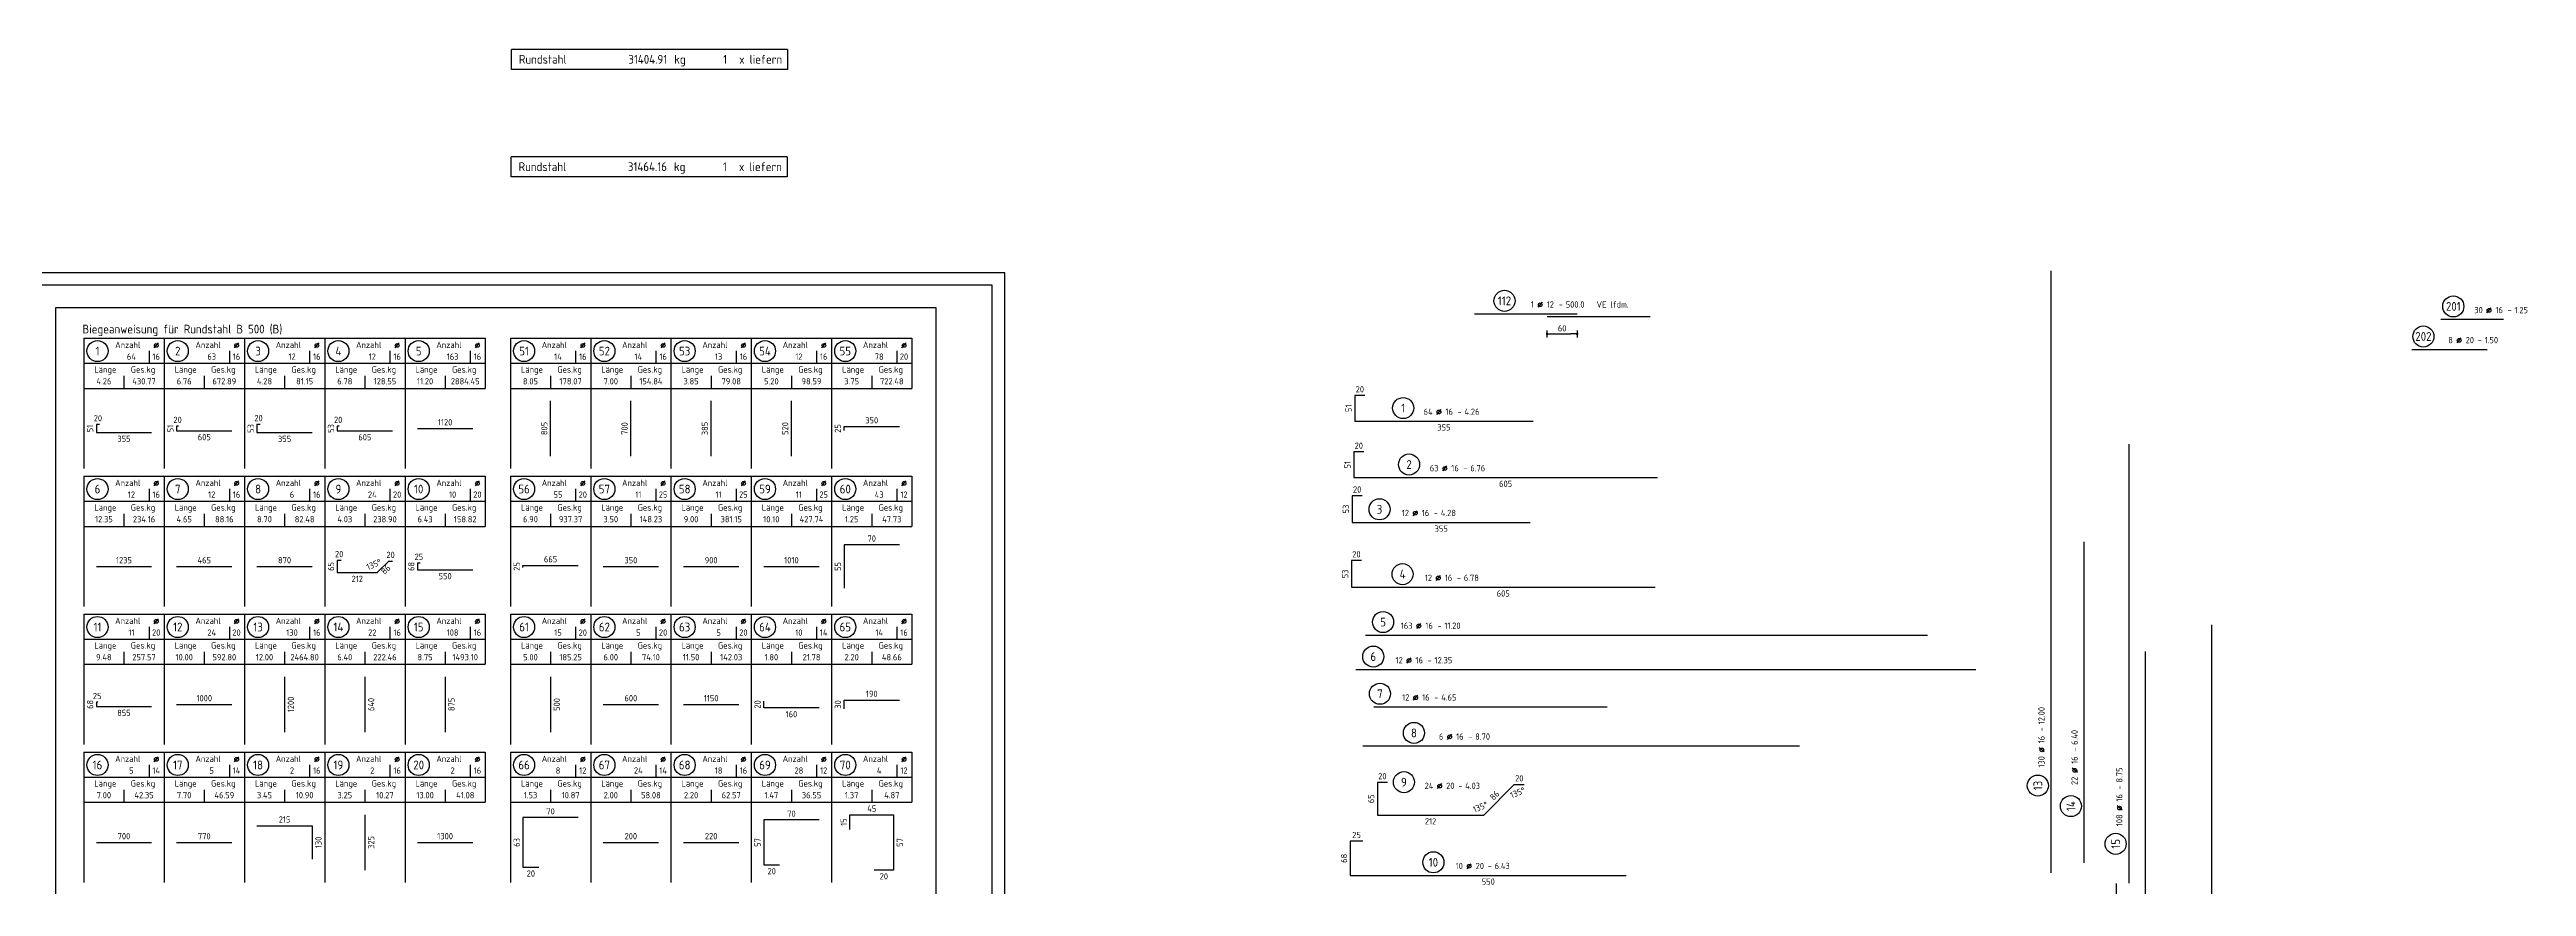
# Model space of a CAD drawing. Extents: x -59 to 99, y -34 to 56.
# Drawn here: x 49.92 to 99.27, y 32.32 to 49 of the extents above; entities that cross this region are included whole.
import ezdxf
from ezdxf.enums import TextEntityAlignment as Align

# ---------------------------------------------------------------- set-up
doc = ezdxf.new("R2010")
doc.units = 0
doc.header["$LTSCALE"] = 0.5
doc.linetypes.add('AUSGEZOGEN', pattern=[1000.01, 1000, 0.01])
for name, color, linetype in [('MASSE', 7, 'Continuous'), ('RAHMEN', 7, 'Continuous'), ('RND', 7, 'Continuous'), ('RND_BILD', 7, 'Continuous'), ('TEXT', 7, 'Continuous')]:
    doc.layers.add(name, color=color, linetype=linetype)
doc.styles.add('txt', font='isocp.shx')
doc.dimstyles.new('DOT_I', dxfattribs={"dimscale": 0.5, "dimtxt": 0.25, "dimasz": 0.25, "dimexe": 0.1, "dimexo": 0.3, "dimgap": 0.1, "dimtad": 1, "dimdec": 3, "dimzin": 3, "dimtxsty": 'txt', "dimblk": 'DOT', "dimblk1": 'DOT', "dimblk2": 'DOT', "dimsah": 1, "dimcen": 0.1, "dimse1": 1, "dimse2": 1, "dimazin": 0, "dimtfac": 1, "dimtdec": 4, "dimtix": 1, "dimtmove": 2, "dimatfit": 3, "dimfxl": 0, "dimtvp": 1, "dimtolj": 1, "dimtzin": 0, "dimarcsym": 0})

# ---------------------------------------------------------------- blocks, each defined once
blk = doc.blocks.new('RND_AUSZ')
at = {"layer": 'RND', "color": 7, "linetype": 'Continuous'}
blk.add_line((1.341, 0.262), (1.509, 0.466), dxfattribs=at)
at = {"layer": 'RND', "color": 1, "linetype": 'Continuous'}
blk.add_circle((0, 0.52), 0.42, dxfattribs=at)
at = {"layer": 'RND', "color": 7, "linetype": 'Continuous'}
blk.add_circle((1.425, 0.364), 0.075, dxfattribs=at)
at = {"layer": 'RND', "color": 7, "linetype": 'Continuous', "style": 'txt'}
blk.add_text('-', height=0.25, dxfattribs=at).set_placement((2.163, 0.25))
for tag, p in [('WIEOFT', (-0.536, 0.25)), ('STK', (1.174, 0.25))]:
    blk.add_attdef(tag, text='', height=0.25, dxfattribs=at).set_placement(p, align=Align.RIGHT)
at = {"layer": 'RND', "color": 1, "linetype": 'Continuous', "style": 'txt'}
blk.add_attdef('POS', text='', height=0.35, dxfattribs=at).set_placement((0, 0.52), align=Align.MIDDLE)
at = {"layer": 'RND', "color": 7, "linetype": 'Continuous', "style": 'txt'}
for tag, p in [('DS', (1.683, 0.25)), ('LANG', (2.441, 0.25)), ('TEXT', (3.669, 0.25))]:
    blk.add_attdef(tag, p, '', height=0.25, dxfattribs=at)
blk = doc.blocks.new('*D12')
at = {"layer": 'Defpoints', "color": 0, "linetype": 'AUSGEZOGEN', "transparency": 16777216}
for p in [(77.432, 33.741), (78.492, 33.841), (78.492, 33.741), (78.796, 34.045)]:
    blk.add_point(p, dxfattribs=at)
at = {"layer": 'RND', "color": 0, "linetype": 'AUSGEZOGEN', "transparency": 16777216, "insert": (78.425, 33.902), "char_height": 0.125, "attachment_point": 5, "rotation": 22.5, "style": 'txt'}
blk.add_mtext('\\A1;135°', dxfattribs=at)
blk = doc.blocks.new('DOT')
at = {"layer": 'MASSE', "color": 7, "linetype": 'Continuous'}
for p, q in [((0, 0), (-1, 0)), ((0, 0.54), (0, -0.54))]:
    blk.add_line(p, q, dxfattribs=at)
at = {"layer": 'MASSE', "color": 7, "linetype": 'Continuous', "const_width": 0.2}
blk.add_lwpolyline([(-0.1, 0, 1), (0.1, 0, 1)], format="xyb", close=True, dxfattribs=at)
blk = doc.blocks.new('*D13')
at = {"layer": 'Defpoints', "color": 0, "linetype": 'AUSGEZOGEN', "transparency": 16777216}
for p in [(79.1, 34.349), (79.1, 34.249), (79.2, 34.349), (78.796, 34.045)]:
    blk.add_point(p, dxfattribs=at)
at = {"layer": 'RND', "color": 0, "linetype": 'AUSGEZOGEN', "transparency": 16777216, "insert": (79.167, 34.187), "char_height": 0.125, "attachment_point": 5, "rotation": 22.5, "style": 'txt'}
blk.add_mtext('\\A1;135°', dxfattribs=at)
blk = doc.blocks.new('*D26')
at = {"layer": 'Defpoints', "color": 0, "linetype": 'AUSGEZOGEN', "transparency": 16777216}
for p in [(79.755, 43.68), (80.355, 43.68), (80.355, 43.33)]:
    blk.add_point(p, dxfattribs=at)
at = {"layer": 'RND', "color": 0, "linetype": 'AUSGEZOGEN', "lineweight": -2, "transparency": 16777216}
blk.add_line((79.88, 43.33), (80.23, 43.33), dxfattribs=at)
at = {"layer": 'RND', "color": 0, "linetype": 'AUSGEZOGEN', "lineweight": -2, "transparency": 16777216, "xscale": 0.125, "yscale": 0.125, "zscale": 0.125, "rotation": 180}
blk.add_blockref('DOT', (79.755, 43.33), dxfattribs=at)
at = {"layer": 'RND', "color": 0, "linetype": 'AUSGEZOGEN', "lineweight": -2, "transparency": 16777216, "xscale": 0.125, "yscale": 0.125, "zscale": 0.125}
blk.add_blockref('DOT', (80.355, 43.33), dxfattribs=at)
at = {"layer": 'RND', "color": 0, "linetype": 'AUSGEZOGEN', "transparency": 16777216, "insert": (80.055, 43.443), "char_height": 0.125, "attachment_point": 5, "style": 'txt'}
blk.add_mtext('\\A1;60', dxfattribs=at)
blk = doc.blocks.new('A0-19-5')
at = {"layer": 'RAHMEN'}
for p, q in [((137.9, 89.1), (0, 89.1)), ((137.9, 0), (137.9, 89.1))]:
    blk.add_line(p, q, dxfattribs=at)
at = {"layer": 'RAHMEN', "color": 5}
for p, q in [((137.4, 88.6), (2, 88.6)), ((137.4, 0.5), (137.4, 88.6))]:
    blk.add_line(p, q, dxfattribs=at)
blk = doc.blocks.new('RND_LIS2')
at = {"layer": 'RND', "color": 3, "linetype": 'Continuous'}
for p, q in [((0, 0), (0, -5.2)), ((0, 0), (3.2, 0)), ((3.2, 0), (3.2, -2)), ((2.6, -0.503), (2.6, -1)), ((0, -1), (3.2, -1)), ((1.6, -1.503), (1.6, -2)), ((0, -2), (3.2, -2))]:
    blk.add_line(p, q, dxfattribs=at)
at = {"layer": 'RND', "color": 7, "linetype": 'Continuous'}
blk.add_line((2.805, -0.39), (2.973, -0.186), dxfattribs=at)
at = {"layer": 'RND', "color": 1, "linetype": 'Continuous'}
blk.add_circle((0.545, -0.513), 0.42, dxfattribs=at)
at = {"layer": 'RND', "color": 7, "linetype": 'Continuous'}
blk.add_circle((2.889, -0.288), 0.075, dxfattribs=at)
at = {"layer": 'RND', "color": 7, "linetype": 'Continuous', "style": 'txt'}
for s, p in [('Anzahl', (1.249, -0.391)), ('Länge', (0.42, -1.373)), ('Ges.kg', (1.872, -1.373))]:
    blk.add_text(s, height=0.25, dxfattribs=at).set_placement(p)
at = {"layer": 'RND', "color": 1, "linetype": 'Continuous', "style": 'txt'}
blk.add_attdef('POS1', text='', height=0.35, dxfattribs=at).set_placement((0.545, -0.513), align=Align.MIDDLE)
at = {"layer": 'RND', "color": 7, "linetype": 'Continuous', "style": 'txt'}
for tag, p in [('STK1', (1.897, -0.859)), ('DS1', (2.885, -0.859)), ('LANG1', (0.8, -1.841)), ('GEW', (2.4, -1.841))]:
    blk.add_attdef(tag, text='', height=0.25, dxfattribs=at).set_placement(p, align=Align.CENTER)
blk = doc.blocks.new('*D114')
at = {"layer": 'Defpoints', "color": 0, "linetype": 'AUSGEZOGEN', "transparency": 16777216}
for p in [(56.046, 38.573), (56.444, 38.673), (56.444, 38.573), (56.559, 38.687)]:
    blk.add_point(p, dxfattribs=at)
at = {"layer": 'RND_BILD', "color": 0, "linetype": 'AUSGEZOGEN', "transparency": 16777216, "insert": (56.377, 38.735), "char_height": 0.125, "attachment_point": 5, "rotation": 22.5, "style": 'txt'}
blk.add_mtext('\\A1;135°', dxfattribs=at)
blk = doc.blocks.new('RND_SUM')
at = {"layer": 'RND', "color": 5, "linetype": 'Continuous'}
for p, q in [((0, 0), (0, 0.8)), ((11, 0.8), (0, 0.8)), ((11, 0), (0, 0)), ((11, 0.8), (11, 0))]:
    blk.add_line(p, q, dxfattribs=at)
at = {"layer": 'RND', "color": 1, "linetype": 'Continuous', "style": 'txt'}
for s, p in [('Rundstahl', (0.292, 0.235)), ('kg', (6.483, 0.235))]:
    blk.add_text(s, height=0.35, dxfattribs=at).set_placement(p)
blk.add_text('x liefern', height=0.35, dxfattribs=at).set_placement((10.784, 0.235), align=Align.RIGHT)
for tag, p in [('RND-S', (6.203, 0.235)), ('RND-Z', (8.59, 0.235))]:
    blk.add_attdef(tag, text='', height=0.35, dxfattribs=at).set_placement(p, align=Align.RIGHT)

msp = doc.modelspace()

# ---------------------------------------------------------------- linework, layer by layer
at = {"layer": 'RND', "color": 1, "linetype": 'AUSGEZOGEN'}
for points in [[(89.79248, 44.58813), (89.79248, 32.58813)], [(78.30531, 43.73002), (80.35531, 43.73002)], [(79.75531, 43.68002), (81.80531, 43.68002)], [(98.81189, 43.61866), (97.56189, 43.61866)], [(96.98503, 43.01993), (98.48503, 43.01993)], [(76.12376, 42.10293), (75.92376, 42.10293), (75.92376, 41.59293), (79.47376, 41.59293)], [(76.10231, 40.97767), (75.90231, 40.97767), (75.90231, 40.46767), (81.95231, 40.46767)], [(91.34334, 41.13179), (91.34334, 32.38179)], [(76.06963, 40.10472), (75.86963, 40.10472), (75.86963, 39.57472), (79.41963, 39.57472)], [(90.45125, 39.18888), (90.45125, 32.78888)], [(76.05532, 38.81262), (75.85532, 38.81262), (75.85532, 38.28262), (81.90532, 38.28262)], [(92.99829, 24.23274), (92.99829, 37.53274)], [(76.13352, 37.32748), (87.33352, 37.32748)], [(75.9463, 36.63942), (88.2963, 36.63942)], [(91.67721, 23.99942), (91.67721, 36.99942)], [(76.30023, 35.898), (80.95024, 35.898)], [(76.08514, 35.11801), (84.78514, 35.11801)], [(76.57213, 34.3906), (76.37213, 34.3906), (76.37213, 33.7406), (78.49213, 33.7406), (79.10024, 34.34871), (79.30024, 34.34871)], [(76.08242, 33.21874), (75.83242, 33.21874), (75.83242, 32.53874), (81.33242, 32.53874)], [(91.09782, 23.87595), (91.09782, 32.37595)]]:
    msp.add_lwpolyline(points, dxfattribs=at)
at = {"layer": 'RND_BILD', "color": 1, "linetype": 'AUSGEZOGEN'}
for points in [[(59.89791, 40.89528), (59.89791, 41.99528)], [(61.49791, 40.89528), (61.49791, 41.99528)], [(63.09791, 40.89528), (63.09791, 41.99528)], [(64.69791, 40.89528), (64.69791, 41.99528)], [(50.90988, 41.52429), (50.84791, 41.52429), (50.84791, 41.36626), (51.94791, 41.36626)], [(52.48427, 41.49164), (52.44791, 41.49164), (52.44791, 41.39891), (53.54791, 41.39891)], [(54.10988, 41.52739), (54.04791, 41.52739), (54.04791, 41.36317), (55.14791, 41.36317)], [(55.68427, 41.49346), (55.64791, 41.49346), (55.64791, 41.3971), (56.74791, 41.3971)], [(65.74791, 41.40599), (65.74791, 41.48456), (66.84791, 41.48456)], [(57.24791, 41.44528), (58.34791, 41.44528)], [(66.84791, 39.12742), (65.74791, 39.12742), (65.74791, 38.26313)], [(50.84791, 38.69528), (51.94791, 38.69528)], [(52.44791, 38.69528), (53.54791, 38.69528)], [(54.04791, 38.69528), (55.14791, 38.69528)], [(55.72304, 38.81737), (55.64791, 38.81737), (55.64791, 38.57319), (56.44433, 38.57319), (56.67277, 38.80163), (56.74791, 38.80163)], [(57.29791, 38.76328), (57.24791, 38.76328), (57.24791, 38.62728), (58.34791, 38.62728)], [(59.34791, 38.6746), (59.34791, 38.71595), (60.44791, 38.71595)], [(60.94791, 38.69528), (62.04791, 38.69528)], [(62.54791, 38.69528), (63.64791, 38.69528)], [(64.14791, 38.69528), (65.24791, 38.69528)], [(54.59791, 36.49528), (54.59791, 35.39528)], [(56.19791, 36.49528), (56.19791, 35.39528)], [(57.79791, 36.49528), (57.79791, 35.39528)], [(59.89791, 36.49528), (59.89791, 35.39528)], [(65.74791, 35.85844), (65.74791, 36.03212), (66.84791, 36.03212)], [(50.88007, 35.98902), (50.84791, 35.98902), (50.84791, 35.90154), (51.94791, 35.90154)], [(52.44791, 35.94528), (53.54791, 35.94528)], [(60.94791, 35.94528), (62.04791, 35.94528)], [(62.54791, 35.94528), (63.64791, 35.94528)], [(65.24791, 35.87653), (64.14791, 35.87653), (64.14791, 36.01403)], [(56.19791, 33.74528), (56.19791, 32.64528)], [(60.44791, 33.69028), (59.34791, 33.69028), (59.34791, 32.70028), (59.66219, 32.70028)], [(65.24791, 33.64313), (64.14791, 33.64313), (64.14791, 32.74742), (64.46219, 32.74742)], [(65.8637, 33.4558), (65.8637, 33.74528), (66.73212, 33.74528), (66.73212, 32.64528), (66.34615, 32.64528)], [(50.84791, 33.19528), (51.94791, 33.19528)], [(52.44791, 33.19528), (53.54791, 33.19528)], [(54.04791, 33.52784), (55.14791, 33.52784), (55.14791, 32.86272)], [(57.24791, 33.19528), (58.34791, 33.19528)], [(60.94791, 33.19528), (62.04791, 33.19528)], [(62.54791, 33.19528), (63.64791, 33.19528)]]:
    msp.add_lwpolyline(points, dxfattribs=at)
at = {"layer": 'TEXT', "color": 1, "linetype": 'AUSGEZOGEN'}
msp.add_lwpolyline([(50.03194, 43.84779), (50.03194, 15.50823), (58.96321, 15.50823), (58.96321, 22.59378), (67.58444, 22.59378), (67.58444, 43.84779)], close=True, dxfattribs=at)

# ---------------------------------------------------------------- block references
at = {"layer": 'RAHMEN', "color": 1, "linetype": 'AUSGEZOGEN', "xscale": 0.5, "yscale": 0.5, "zscale": 0.5}
msp.add_blockref('A0-19-5', (0, 0), dxfattribs=at)
at = {"layer": 'RND', "color": 7, "linetype": 'AUSGEZOGEN', "xscale": 0.5, "yscale": 0.5, "zscale": 0.5}
for p, values in [((78.90531, 43.73002), {'POS': '112', 'STK': '1', 'DS': '12', 'LANG': '500.0', 'TEXT': 'VE lfdm.'}), ((77.00405, 40.46767), {'POS': '2', 'STK': '63', 'DS': '16', 'LANG': '6.76'}), ((76.41598, 39.57472), {'POS': '3', 'STK': '12', 'DS': '16', 'LANG': '4.28'}), ((76.87431, 38.28262), {'POS': '4', 'STK': '12', 'DS': '16', 'LANG': '6.78'}), ((76.48649, 37.32748), {'POS': '5', 'STK': '163', 'DS': '16', 'LANG': '11.20'}), ((76.29109, 36.63942), {'POS': '6', 'STK': '12', 'DS': '16', 'LANG': '12.35'}), ((76.4238, 35.898), {'POS': '7', 'STK': '12', 'DS': '16', 'LANG': '4.65'}), ((77.10113, 35.11801), {'POS': '8', 'STK': '6', 'DS': '16', 'LANG': '8.70'}), ((76.90149, 34.13615), {'POS': '9', 'STK': '24', 'DS': '20', 'LANG': '4.03'})]:
    msp.add_blockref('RND_AUSZ', p, dxfattribs=at).add_auto_attribs(values)
at = {"layer": 'RND', "color": 1, "linetype": 'AUSGEZOGEN', "xscale": 0.5, "yscale": 0.5, "zscale": 0.5}
for p, values in [((97.81111, 43.61866), {'POS': '201', 'STK': '30', 'DS': '16', 'LANG': '1.25'}), ((97.21521, 43.01993), {'POS': '202', 'STK': '8', 'DS': '20', 'LANG': '1.50'}), ((76.88684, 41.59293), {'POS': '1', 'STK': '64', 'DS': '16', 'LANG': '4.26'}), ((77.4891, 32.53874), {'POS': '10', 'STK': '10', 'DS': '20', 'LANG': '6.43'})]:
    msp.add_blockref('RND_AUSZ', p, dxfattribs=at).add_auto_attribs(values)
at = {"layer": 'RND', "color": 1, "linetype": 'AUSGEZOGEN', "xscale": 0.5, "yscale": 0.5, "zscale": 0.5, "rotation": 90}
msp.add_blockref('RND_AUSZ', (89.79248, 34.32872), dxfattribs=at).add_auto_attribs({'POS': '13', 'STK': '130', 'DS': '16', 'LANG': '12.00'})
at = {"layer": 'RND', "color": 7, "linetype": 'AUSGEZOGEN', "xscale": 0.5, "yscale": 0.5, "zscale": 0.5, "rotation": 90}
for p, values in [((90.45125, 33.91901), {'POS': '14', 'STK': '22', 'DS': '16', 'LANG': '6.40'}), ((91.34334, 33.16748), {'POS': '15', 'STK': '108', 'DS': '16', 'LANG': '8.75'})]:
    msp.add_blockref('RND_AUSZ', p, dxfattribs=at).add_auto_attribs(values)
at = {"layer": 'RND_BILD', "color": 7, "linetype": 'AUSGEZOGEN', "xscale": 0.5, "yscale": 0.5, "zscale": 0.5}
for name, p, values in [('RND_SUM', (59.12053, 48.59917), {'RND-S': '31404.91', 'RND-Z': '1'}), ('RND_SUM', (59.11548, 46.4594), {'RND-S': '31464.16', 'RND-Z': '1'}), ('RND_LIS2', (52.19791, 43.24528), {'POS1': '2', 'STK1': '63', 'DS1': '16', 'LANG1': '6.76', 'GEW': '672.89'}), ('RND_LIS2', (53.79791, 43.24528), {'POS1': '3', 'STK1': '12', 'DS1': '16', 'LANG1': '4.28', 'GEW': '81.15'}), ('RND_LIS2', (55.39791, 43.24528), {'POS1': '4', 'STK1': '12', 'DS1': '16', 'LANG1': '6.78', 'GEW': '128.55'}), ('RND_LIS2', (56.99791, 43.24528), {'POS1': '5', 'STK1': '163', 'DS1': '16', 'LANG1': '11.20', 'GEW': '2884.45'}), ('RND_LIS2', (59.09791, 43.24528), {'POS1': '51', 'STK1': '14', 'DS1': '16', 'LANG1': '8.05', 'GEW': '178.07'}), ('RND_LIS2', (60.69791, 43.24528), {'POS1': '52', 'STK1': '14', 'DS1': '16', 'LANG1': '7.00', 'GEW': '154.84'}), ('RND_LIS2', (62.29791, 43.24528), {'POS1': '53', 'STK1': '13', 'DS1': '16', 'LANG1': '3.85', 'GEW': '79.08'}), ('RND_LIS2', (63.89791, 43.24528), {'POS1': '54', 'STK1': '12', 'DS1': '16', 'LANG1': '5.20', 'GEW': '98.59'}), ('RND_LIS2', (65.49791, 43.24528), {'POS1': '55', 'STK1': '78', 'DS1': '20', 'LANG1': '3.75', 'GEW': '722.48'}), ('RND_LIS2', (50.59791, 40.49528), {'POS1': '6', 'STK1': '12', 'DS1': '16', 'LANG1': '12.35', 'GEW': '234.16'}), ('RND_LIS2', (52.19791, 40.49528), {'POS1': '7', 'STK1': '12', 'DS1': '16', 'LANG1': '4.65', 'GEW': '88.16'}), ('RND_LIS2', (53.79791, 40.49528), {'POS1': '8', 'STK1': '6', 'DS1': '16', 'LANG1': '8.70', 'GEW': '82.48'}), ('RND_LIS2', (55.39791, 40.49528), {'POS1': '9', 'STK1': '24', 'DS1': '20', 'LANG1': '4.03', 'GEW': '238.90'}), ('RND_LIS2', (56.99791, 40.49528), {'POS1': '10', 'STK1': '10', 'DS1': '20', 'LANG1': '6.43', 'GEW': '158.82'}), ('RND_LIS2', (59.09791, 40.49528), {'POS1': '56', 'STK1': '55', 'DS1': '20', 'LANG1': '6.90', 'GEW': '937.37'}), ('RND_LIS2', (60.69791, 40.49528), {'POS1': '57', 'STK1': '11', 'DS1': '25', 'LANG1': '3.50', 'GEW': '148.23'}), ('RND_LIS2', (62.29791, 40.49528), {'POS1': '58', 'STK1': '11', 'DS1': '25', 'LANG1': '9.00', 'GEW': '381.15'}), ('RND_LIS2', (63.89791, 40.49528), {'POS1': '59', 'STK1': '11', 'DS1': '25', 'LANG1': '10.10', 'GEW': '427.74'}), ('RND_LIS2', (65.49791, 40.49528), {'POS1': '60', 'STK1': '43', 'DS1': '12', 'LANG1': '1.25', 'GEW': '47.73'}), ('RND_LIS2', (50.59791, 37.74528), {'POS1': '11', 'STK1': '11', 'DS1': '20', 'LANG1': '9.48', 'GEW': '257.57'}), ('RND_LIS2', (52.19791, 37.74528), {'POS1': '12', 'STK1': '24', 'DS1': '20', 'LANG1': '10.00', 'GEW': '592.80'}), ('RND_LIS2', (53.79791, 37.74528), {'POS1': '13', 'STK1': '130', 'DS1': '16', 'LANG1': '12.00', 'GEW': '2464.80'}), ('RND_LIS2', (55.39791, 37.74528), {'POS1': '14', 'STK1': '22', 'DS1': '16', 'LANG1': '6.40', 'GEW': '222.46'}), ('RND_LIS2', (56.99791, 37.74528), {'POS1': '15', 'STK1': '108', 'DS1': '16', 'LANG1': '8.75', 'GEW': '1493.10'}), ('RND_LIS2', (60.69791, 37.74528), {'POS1': '62', 'STK1': '5', 'DS1': '20', 'LANG1': '6.00', 'GEW': '74.10'}), ('RND_LIS2', (62.29791, 37.74528), {'POS1': '63', 'STK1': '5', 'DS1': '20', 'LANG1': '11.50', 'GEW': '142.03'}), ('RND_LIS2', (63.89791, 37.74528), {'POS1': '64', 'STK1': '10', 'DS1': '14', 'LANG1': '1.80', 'GEW': '21.78'}), ('RND_LIS2', (65.49791, 37.74528), {'POS1': '65', 'STK1': '14', 'DS1': '16', 'LANG1': '2.20', 'GEW': '48.66'}), ('RND_LIS2', (50.59791, 34.99528), {'POS1': '16', 'STK1': '5', 'DS1': '14', 'LANG1': '7.00', 'GEW': '42.35'}), ('RND_LIS2', (52.19791, 34.99528), {'POS1': '17', 'STK1': '5', 'DS1': '14', 'LANG1': '7.70', 'GEW': '46.59'}), ('RND_LIS2', (53.79791, 34.99528), {'POS1': '18', 'STK1': '2', 'DS1': '16', 'LANG1': '3.45', 'GEW': '10.90'}), ('RND_LIS2', (55.39791, 34.99528), {'POS1': '19', 'STK1': '2', 'DS1': '16', 'LANG1': '3.25', 'GEW': '10.27'}), ('RND_LIS2', (56.99791, 34.99528), {'POS1': '20', 'STK1': '2', 'DS1': '16', 'LANG1': '13.00', 'GEW': '41.08'}), ('RND_LIS2', (59.09791, 34.99528), {'POS1': '66', 'STK1': '8', 'DS1': '12', 'LANG1': '1.53', 'GEW': '10.87'}), ('RND_LIS2', (60.69791, 34.99528), {'POS1': '67', 'STK1': '24', 'DS1': '14', 'LANG1': '2.00', 'GEW': '58.08'}), ('RND_LIS2', (62.29791, 34.99528), {'POS1': '68', 'STK1': '18', 'DS1': '16', 'LANG1': '2.20', 'GEW': '62.57'}), ('RND_LIS2', (63.89791, 34.99528), {'POS1': '69', 'STK1': '28', 'DS1': '12', 'LANG1': '1.47', 'GEW': '36.55'}), ('RND_LIS2', (65.49791, 34.99528), {'POS1': '70', 'STK1': '4', 'DS1': '12', 'LANG1': '1.37', 'GEW': '4.87'})]:
    msp.add_blockref(name, p, dxfattribs=at).add_auto_attribs(values)
at = {"layer": 'RND_BILD', "color": 6, "linetype": 'AUSGEZOGEN', "xscale": 0.5, "yscale": 0.5, "zscale": 0.5}
for p, values in [((50.59791, 43.24528), {'POS1': '1', 'STK1': '64', 'DS1': '16', 'LANG1': '4.26', 'GEW': '430.77'}), ((59.09791, 37.74528), {'POS1': '61', 'STK1': '15', 'DS1': '20', 'LANG1': '5.00', 'GEW': '185.25'})]:
    msp.add_blockref('RND_LIS2', p, dxfattribs=at).add_auto_attribs(values)

# ---------------------------------------------------------------- texts
at = {"layer": 'RND', "color": 7, "linetype": 'AUSGEZOGEN', "style": 'txt'}
for s, p in [('20', (76.47213, 34.5156)), ('20', (79.20024, 34.47371)), ('212', (77.43213, 33.6156)), ('25', (75.95742, 33.34374)), ('550', (78.58242, 32.41374))]:
    msp.add_text(s, height=0.125, dxfattribs=at).set_placement(p, align=Align.MIDDLE)
for s, rotation, p in [('65', 90, (76.24713, 34.0656)), ('86', 45, (78.70779, 34.13304)), ('68', 90, (75.70742, 32.87874))]:
    msp.add_text(s, height=0.125, rotation=rotation, dxfattribs=at).set_placement(p, align=Align.MIDDLE)
at = {"layer": 'RND_BILD', "color": 7, "linetype": 'AUSGEZOGEN', "style": 'txt'}
for s, p in [('20', (76.02376, 42.22793)), ('20', (50.87889, 41.64929)), ('20', (52.46609, 41.61664)), ('20', (54.07889, 41.65239)), ('20', (55.66609, 41.61846)), ('1120', (57.79791, 41.57028)), ('350', (66.29791, 41.60956)), ('355', (77.69876, 41.46793)), ('355', (51.39791, 41.24126)), ('605', (52.99791, 41.27391)), ('355', (54.59791, 41.23817)), ('605', (56.19791, 41.2721)), ('20', (76.00231, 41.10267)), ('20', (75.96963, 40.22972)), ('605', (78.92731, 40.34267)), ('355', (77.64463, 39.44972)), ('20', (55.68547, 38.94237)), ('70', (66.29791, 39.25242)), ('20', (75.95532, 38.93762)), ('1235', (51.39791, 38.82028)), ('465', (52.99791, 38.82028)), ('870', (54.59791, 38.82028)), ('212', (56.04612, 38.44819)), ('20', (56.71034, 38.92663)), ('25', (57.27291, 38.88828)), ('550', (57.79791, 38.50228)), ('665', (59.89791, 38.84095)), ('350', (61.49791, 38.82028)), ('900', (63.09791, 38.82028)), ('1010', (64.69791, 38.82028)), ('605', (78.88032, 38.15762)), ('25', (50.86399, 36.11402)), ('1000', (52.99791, 36.07028)), ('600', (61.49791, 36.07028)), ('1150', (63.09791, 36.07028)), ('190', (66.29791, 36.15712)), ('855', (51.39791, 35.77654)), ('160', (64.69791, 35.75153)), ('215', (54.59791, 33.65284)), ('70', (64.69791, 33.76813)), ('45', (66.29791, 33.87028)), ('700', (51.39791, 33.32028)), ('770', (52.99791, 33.32028)), ('1300', (57.79791, 33.32028)), ('200', (61.49791, 33.32028)), ('220', (63.09791, 33.32028)), ('20', (59.50505, 32.57528)), ('20', (64.30505, 32.62242)), ('20', (66.53914, 32.52028))]:
    msp.add_text(s, height=0.125, dxfattribs=at).set_placement(p, align=Align.MIDDLE)
for s, rotation, p in [('51', 90, (50.72291, 41.44528)), ('51', 90, (52.32291, 41.44528)), ('53', 90, (53.92291, 41.44528)), ('53', 90, (55.52291, 41.44528)), ('805', 90, (59.77291, 41.44528)), ('700', 90, (61.37291, 41.44528)), ('385', 90, (62.97291, 41.44528)), ('520', 90, (64.57291, 41.44528)), ('25', 90, (65.62291, 41.44528)), ('51', 90, (75.79876, 41.84793)), ('51', 90, (75.77731, 40.72267)), ('53', 90, (75.74463, 39.83972)), ('65', 90, (55.52291, 38.69528)), ('86', 45, (56.61363, 38.63514)), ('68', 90, (57.12291, 38.69528)), ('25', 90, (59.22291, 38.69528)), ('55', 90, (65.62291, 38.69528)), ('53', 90, (75.73032, 38.54762)), ('1200', 90, (54.72291, 35.94528)), ('640', 90, (56.32291, 35.94528)), ('875', 90, (57.92291, 35.94528)), ('500', 90, (60.02291, 35.94528)), ('68', 90, (50.72291, 35.94528)), ('20', 90, (64.02291, 35.94528)), ('30', 90, (65.62291, 35.94528)), ('70', 360, (59.89791, 33.81528)), ('15', 90, (65.7387, 33.60054)), ('130', 90, (55.27291, 33.19528)), ('325', 90, (56.32291, 33.19528)), ('63', 90, (59.22291, 33.19528)), ('57', 90, (64.02291, 33.19528)), ('57', 90, (66.85712, 33.19528))]:
    msp.add_text(s, height=0.125, rotation=rotation, dxfattribs=at).set_placement(p, align=Align.MIDDLE)
at = {"layer": 'TEXT', "color": 1, "linetype": 'AUSGEZOGEN', "style": 'txt'}
msp.add_text('Biegeanweisung für Rundstahl B 500 (B)', height=0.175, dxfattribs=at).set_placement((50.5713, 43.33969))

# ---------------------------------------------------------------- dimensions: what is measured, and where the dimension line sits
at = {"layer": 'RND', "color": 7, "linetype": 'AUSGEZOGEN'}
dim = msp.add_linear_dim(base=(80.35531, 43.33002), p1=(79.75531, 43.68002), p2=(80.35531, 43.68002), dimstyle='DOT_I', override={"dimdec": 0, "dimlfac": 100}, dxfattribs=at)
dim.commit()
dim.dimension.update_dxf_attribs({"geometry": '*D26', "text_midpoint": (80.05531, 43.44252)})
for base, center, p1, p2, picture, middle in [((79.10024, 34.24871), (79.10024, 34.34871), (79.20024, 34.34871), (78.79618, 34.04465), '*D13', (79.16721, 34.18703)), ((78.49213, 33.8406), (78.49213, 33.7406), (78.79618, 34.04465), (77.43213, 33.7406), '*D12', (78.42516, 33.90228))]:
    dim = msp.add_angular_dim_3p(base=base, center=center, p1=p1, p2=p2, dimstyle='DOT_I', override={"dimdec": 4, "dimadec": 0}, dxfattribs=at)
    dim.commit()
    dim.dimension.update_dxf_attribs({"geometry": picture, "text_midpoint": middle, "dimtype": 165})
at = {"layer": 'RND_BILD', "color": 7, "linetype": 'AUSGEZOGEN'}
dim = msp.add_angular_dim_3p(base=(56.44433, 38.67319), center=(56.44433, 38.57319), p1=(56.55855, 38.68741), p2=(56.04612, 38.57319), dimstyle='DOT_I', override={"dimdec": 2, "dimadec": 0}, dxfattribs=at)
dim.commit()
dim.dimension.update_dxf_attribs({"geometry": '*D114', "text_midpoint": (56.37736, 38.73486), "dimtype": 165})

doc.saveas('drawing.dxf')
